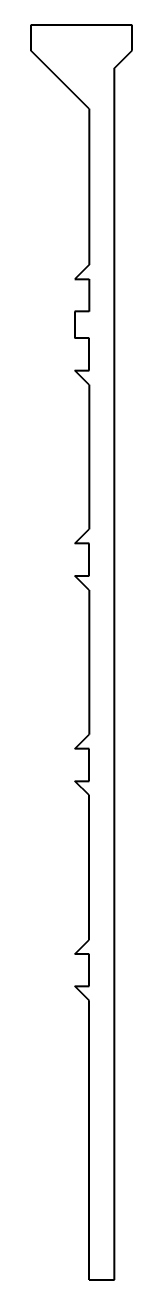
# Model space of a CAD drawing. Header units: inches. Extents: x -12 to 8, y 0 to 247.
import ezdxf

# ---------------------------------------------------------------- set-up
doc = ezdxf.new("R2010")
doc.units = ezdxf.units.IN
doc.header["$MEASUREMENT"] = 0
doc.layers.add('Visible', color=7, linetype='Continuous', lineweight=40)

msp = doc.modelspace()

# ---------------------------------------------------------------- linework, layer by layer
at = {"layer": 'Visible'}
for p, q in [((8.5, 247), (-11.5, 247)), ((-11.5, 247), (-11.5, 242)), ((8.5, 242), (8.5, 247)), ((0, 230.5), (-11.5, 242)), ((5, 238.5), (8.5, 242)), ((5, 0), (5, 238.5)), ((0, 230.5), (0, 199.8)), ((0, 199.8), (-2.8, 197)), ((-2.8, 197), (0, 197)), ((0, 197), (0, 190.65)), ((0, 190.65), (-2.8, 190.65)), ((-2.8, 190.65), (-2.8, 185.35)), ((0, 185.35), (-2.8, 185.35)), ((0, 179), (0, 185.35)), ((-2.8, 179), (0, 179)), ((0, 176.2), (-2.8, 179)), ((0, 176.2), (0, 147.75)), ((-2.8, 144.95), (0, 147.75)), ((0, 144.95), (-2.8, 144.95)), ((0, 138.6), (0, 144.95)), ((-2.8, 138.6), (0, 138.6)), ((0, 135.8), (-2.8, 138.6)), ((0, 135.8), (0, 107.35)), ((-2.8, 104.55), (0, 107.35)), ((0, 104.55), (-2.8, 104.55)), ((0, 98.2), (0, 104.55)), ((-2.8, 98.2), (0, 98.2)), ((0, 95.4), (-2.8, 98.2)), ((0, 66.95), (0, 95.4)), ((-2.8, 64.15), (0, 66.95)), ((0, 64.15), (-2.8, 64.15)), ((0, 57.8), (0, 64.15)), ((-2.8, 57.8), (0, 57.8)), ((0, 55), (-2.8, 57.8)), ((0, 0), (0, 55)), ((0, 0), (5, 0))]:
    msp.add_line(p, q, dxfattribs=at)

doc.saveas('drawing.dxf')
